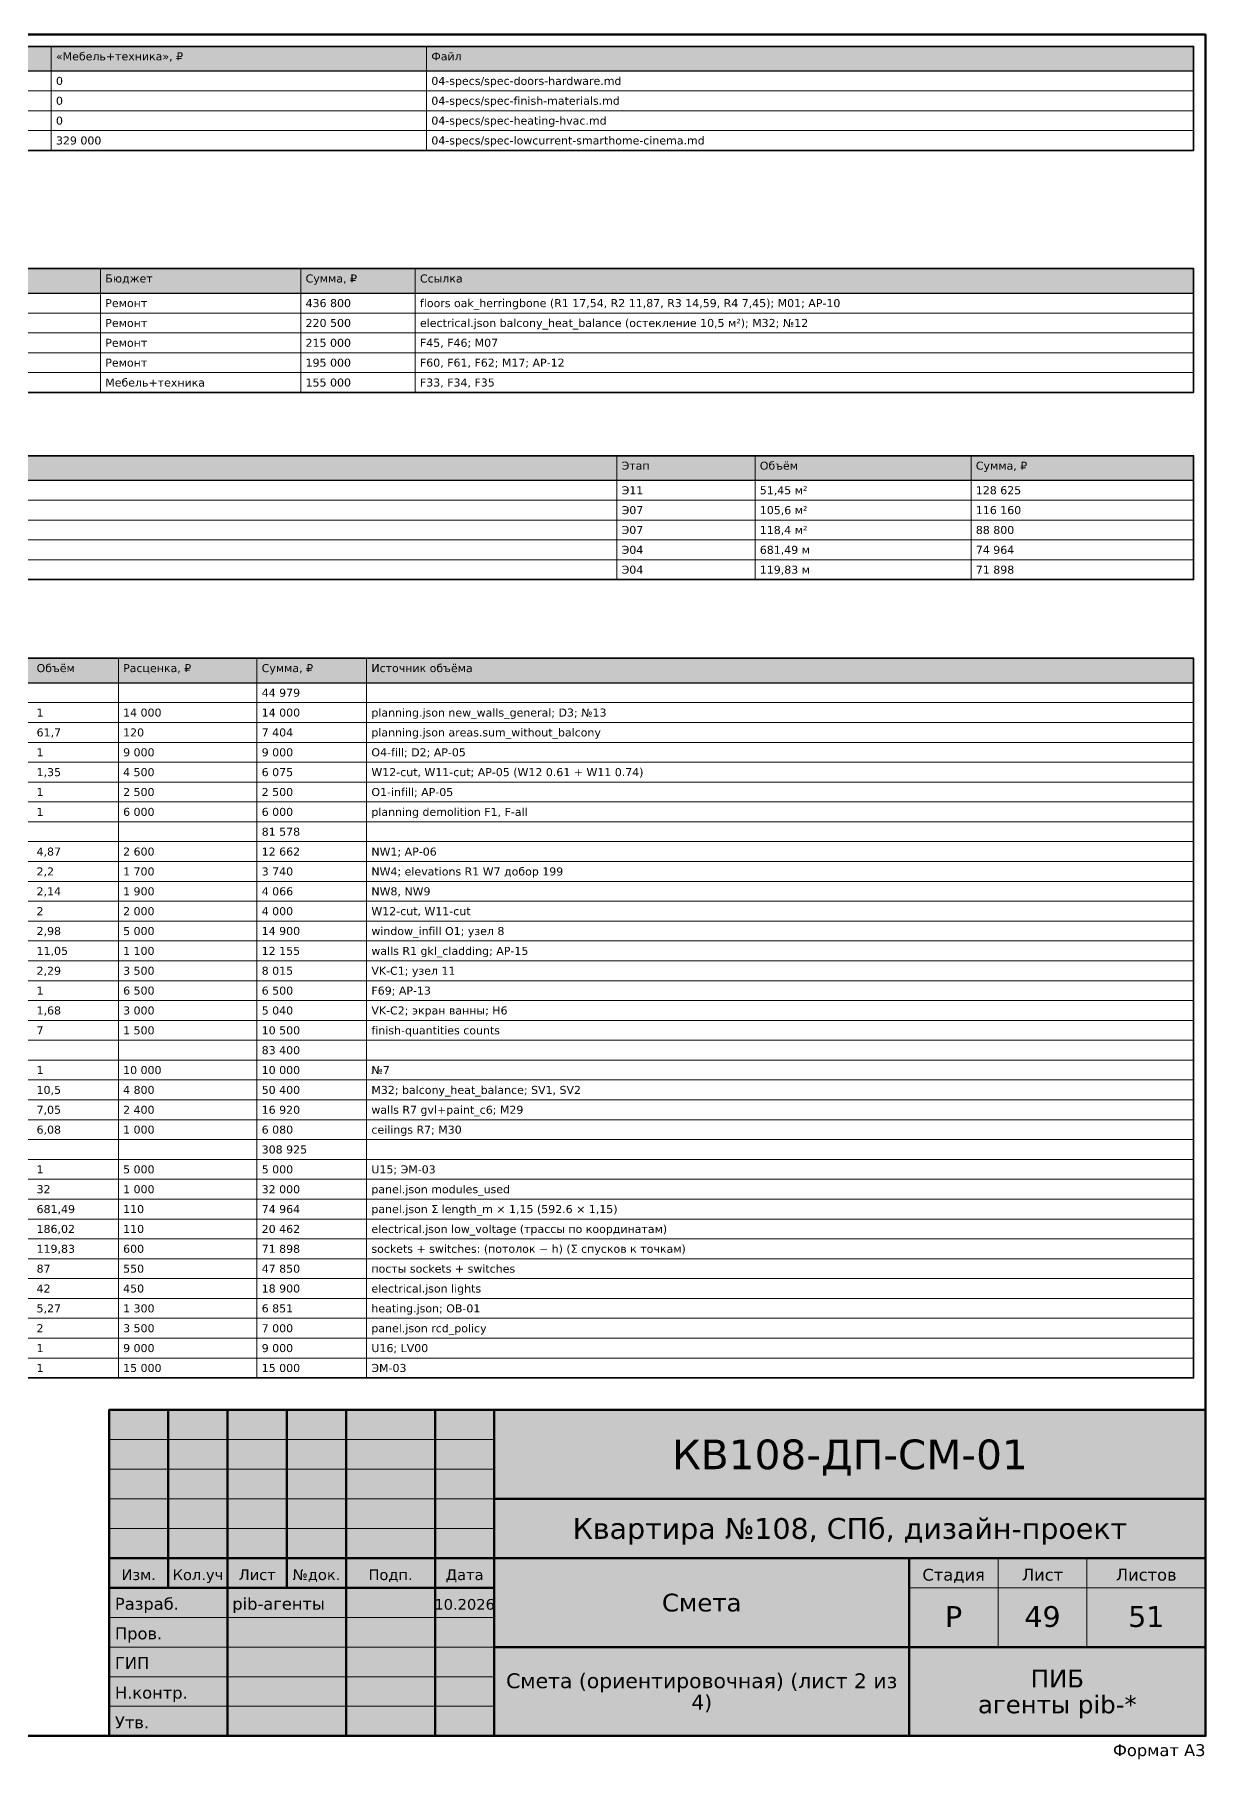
# Model space of a CAD drawing. Header units: millimetres. Extents: x 20 to 415, y 1 to 292.
# Drawn here: x 217.4 to 415, y 1 to 292 of the extents above; entities that cross this region are included whole.
import ezdxf
from ezdxf.enums import TextEntityAlignment as Align

# ---------------------------------------------------------------- set-up
doc = ezdxf.new("R2010")
doc.units = ezdxf.units.MM
doc.layers.add('FRAME', color=7, linetype='CONTINUOUS')
doc.layers.add('TEXT', color=7, linetype='CONTINUOUS')
doc.styles.add('GOST', font='DejaVuSans.ttf')

msp = doc.modelspace()

# ---------------------------------------------------------------- hatches: boundary and pattern name
at = {"layer": 'FRAME', "true_color": 0xffffff}
h = msp.add_hatch(color=7, dxfattribs=at)
h.dxf.hatch_style = 1
h.paths.add_polyline_path([(230, 5), (415, 5), (415, 60), (230, 60)])
at = {"layer": 'TEXT', "true_color": 0xe6e6e6}
h = msp.add_hatch(color=7, dxfattribs=at)
h.dxf.hatch_style = 1
h.paths.add_polyline_path([(22, 285.85), (413, 285.85), (413, 290), (22, 290)])
h = msp.add_hatch(color=7, dxfattribs=at)
h.dxf.hatch_style = 1
h.paths.add_polyline_path([(22, 248.37), (413, 248.37), (413, 252.52), (22, 252.52)])
h = msp.add_hatch(color=7, dxfattribs=at)
h.dxf.hatch_style = 1
h.paths.add_polyline_path([(22, 216.8), (413, 216.8), (413, 220.95), (22, 220.95)])
h = msp.add_hatch(color=7, dxfattribs=at)
h.dxf.hatch_style = 1
h.paths.add_polyline_path([(22, 182.65), (413, 182.65), (413, 186.8), (22, 186.8)])

# ---------------------------------------------------------------- linework, layer by layer
at = {"layer": 'FRAME', "color": 7, "lineweight": 50}
for points in [[(20, 5), (415, 5), (415, 292), (20, 292)], [(230, 5), (415, 5), (415, 60), (230, 60)]]:
    msp.add_lwpolyline(points, close=True, dxfattribs=at)
for points in [[(240, 30), (240, 60)], [(250, 5), (250, 60)], [(260, 30), (260, 60)], [(270, 5), (270, 60)], [(285, 5), (285, 60)], [(295, 5), (295, 60)], [(295, 45), (415, 45)], [(230, 35), (295, 35)], [(295, 35), (415, 35)], [(365, 5), (365, 35)], [(230, 30), (295, 30)], [(295, 20), (415, 20)]]:
    msp.add_lwpolyline(points, dxfattribs=at)
at = {"layer": 'FRAME', "color": 7, "lineweight": 20}
for points in [[(230, 55), (295, 55)], [(230, 50), (295, 50)], [(230, 45), (295, 45)], [(230, 40), (295, 40)], [(380, 20), (380, 35)], [(395, 20), (395, 35)], [(365, 30), (415, 30)], [(230, 25), (295, 25)], [(230, 20), (295, 20)], [(230, 15), (295, 15)], [(230, 10), (295, 10)]]:
    msp.add_lwpolyline(points, dxfattribs=at)
at = {"layer": 'TEXT', "color": 7, "lineweight": 25}
for points in [[(22, 285.85), (413, 285.85), (413, 290), (22, 290)], [(22, 248.37), (413, 248.37), (413, 252.52), (22, 252.52)], [(22, 216.8), (413, 216.8), (413, 220.95), (22, 220.95)], [(22, 182.65), (413, 182.65), (413, 186.8), (22, 186.8)]]:
    msp.add_lwpolyline(points, close=True, dxfattribs=at)
at = {"layer": 'TEXT', "color": 7, "lineweight": 35}
for points in [[(22, 272.45), (413, 272.45), (413, 290), (22, 290)], [(22, 231.62), (413, 231.62), (413, 252.52), (22, 252.52)], [(22, 200.05), (413, 200.05), (413, 220.95), (22, 220.95)], [(22, 65.4), (413, 65.4), (413, 186.8), (22, 186.8)]]:
    msp.add_lwpolyline(points, close=True, dxfattribs=at)
at = {"layer": 'TEXT', "color": 7, "lineweight": 15}
for points in [[(220.25, 290), (220.25, 285.85)], [(283.58, 290), (283.58, 285.85)], [(413, 290), (413, 285.85)], [(220.25, 285.85), (220.25, 282.5)], [(283.58, 285.85), (283.58, 282.5)], [(413, 285.85), (413, 282.5)], [(220.25, 282.5), (220.25, 279.15)], [(283.58, 282.5), (283.58, 279.15)], [(413, 282.5), (413, 279.15)], [(220.25, 279.15), (220.25, 275.8)], [(283.58, 279.15), (283.58, 275.8)], [(413, 279.15), (413, 275.8)], [(220.25, 275.8), (220.25, 272.45)], [(283.58, 275.8), (283.58, 272.45)], [(413, 275.8), (413, 272.45)], [(228.57, 252.52), (228.57, 248.37)], [(262.37, 252.52), (262.37, 248.37)], [(281.66, 252.52), (281.66, 248.37)], [(413, 252.52), (413, 248.37)], [(228.57, 248.37), (228.57, 245.02)], [(262.37, 248.37), (262.37, 245.02)], [(281.66, 248.37), (281.66, 245.02)], [(413, 248.37), (413, 245.02)], [(228.57, 245.02), (228.57, 241.67)], [(262.37, 245.02), (262.37, 241.67)], [(281.66, 245.02), (281.66, 241.67)], [(413, 245.02), (413, 241.67)], [(228.57, 241.67), (228.57, 238.32)], [(262.37, 241.67), (262.37, 238.32)], [(281.66, 241.67), (281.66, 238.32)], [(413, 241.67), (413, 238.32)], [(228.57, 238.32), (228.57, 234.97)], [(262.37, 238.32), (262.37, 234.97)], [(281.66, 238.32), (281.66, 234.97)], [(413, 238.32), (413, 234.97)], [(228.57, 234.97), (228.57, 231.62)], [(262.37, 234.97), (262.37, 231.62)], [(281.66, 234.97), (281.66, 231.62)], [(413, 234.97), (413, 231.62)], [(315.69, 220.95), (315.69, 216.8)], [(339, 220.95), (339, 216.8)], [(375.45, 220.95), (375.45, 216.8)], [(413, 220.95), (413, 216.8)], [(315.69, 216.8), (315.69, 213.45)], [(339, 216.8), (339, 213.45)], [(375.45, 216.8), (375.45, 213.45)], [(413, 216.8), (413, 213.45)], [(315.69, 213.45), (315.69, 210.1)], [(339, 213.45), (339, 210.1)], [(375.45, 213.45), (375.45, 210.1)], [(413, 213.45), (413, 210.1)], [(315.69, 210.1), (315.69, 206.75)], [(339, 210.1), (339, 206.75)], [(375.45, 210.1), (375.45, 206.75)], [(413, 210.1), (413, 206.75)], [(315.69, 206.75), (315.69, 203.4)], [(339, 206.75), (339, 203.4)], [(375.45, 206.75), (375.45, 203.4)], [(413, 206.75), (413, 203.4)], [(315.69, 203.4), (315.69, 200.05)], [(339, 203.4), (339, 200.05)], [(375.45, 203.4), (375.45, 200.05)], [(413, 203.4), (413, 200.05)], [(231.58, 186.8), (231.58, 182.65)], [(254.96, 186.8), (254.96, 182.65)], [(273.47, 186.8), (273.47, 182.65)], [(413, 186.8), (413, 182.65)], [(231.58, 182.65), (231.58, 179.3)], [(254.96, 182.65), (254.96, 179.3)], [(273.47, 182.65), (273.47, 179.3)], [(413, 182.65), (413, 179.3)], [(231.58, 179.3), (231.58, 175.95)], [(254.96, 179.3), (254.96, 175.95)], [(273.47, 179.3), (273.47, 175.95)], [(413, 179.3), (413, 175.95)], [(231.58, 175.95), (231.58, 172.6)], [(254.96, 175.95), (254.96, 172.6)], [(273.47, 175.95), (273.47, 172.6)], [(413, 175.95), (413, 172.6)], [(231.58, 172.6), (231.58, 169.25)], [(254.96, 172.6), (254.96, 169.25)], [(273.47, 172.6), (273.47, 169.25)], [(413, 172.6), (413, 169.25)], [(231.58, 169.25), (231.58, 165.9)], [(254.96, 169.25), (254.96, 165.9)], [(273.47, 169.25), (273.47, 165.9)], [(413, 169.25), (413, 165.9)], [(231.58, 165.9), (231.58, 162.55)], [(254.96, 165.9), (254.96, 162.55)], [(273.47, 165.9), (273.47, 162.55)], [(413, 165.9), (413, 162.55)], [(231.58, 162.55), (231.58, 159.2)], [(254.96, 162.55), (254.96, 159.2)], [(273.47, 162.55), (273.47, 159.2)], [(413, 162.55), (413, 159.2)], [(231.58, 159.2), (231.58, 155.85)], [(254.96, 159.2), (254.96, 155.85)], [(273.47, 159.2), (273.47, 155.85)], [(413, 159.2), (413, 155.85)], [(231.58, 155.85), (231.58, 152.5)], [(254.96, 155.85), (254.96, 152.5)], [(273.47, 155.85), (273.47, 152.5)], [(413, 155.85), (413, 152.5)], [(231.58, 152.5), (231.58, 149.15)], [(254.96, 152.5), (254.96, 149.15)], [(273.47, 152.5), (273.47, 149.15)], [(413, 152.5), (413, 149.15)], [(231.58, 149.15), (231.58, 145.8)], [(254.96, 149.15), (254.96, 145.8)], [(273.47, 149.15), (273.47, 145.8)], [(413, 149.15), (413, 145.8)], [(231.58, 145.8), (231.58, 142.45)], [(254.96, 145.8), (254.96, 142.45)], [(273.47, 145.8), (273.47, 142.45)], [(413, 145.8), (413, 142.45)], [(231.58, 142.45), (231.58, 139.1)], [(254.96, 142.45), (254.96, 139.1)], [(273.47, 142.45), (273.47, 139.1)], [(413, 142.45), (413, 139.1)], [(231.58, 139.1), (231.58, 135.75)], [(254.96, 139.1), (254.96, 135.75)], [(273.47, 139.1), (273.47, 135.75)], [(413, 139.1), (413, 135.75)], [(231.58, 135.75), (231.58, 132.4)], [(254.96, 135.75), (254.96, 132.4)], [(273.47, 135.75), (273.47, 132.4)], [(413, 135.75), (413, 132.4)], [(231.58, 132.4), (231.58, 129.05)], [(254.96, 132.4), (254.96, 129.05)], [(273.47, 132.4), (273.47, 129.05)], [(413, 132.4), (413, 129.05)], [(231.58, 129.05), (231.58, 125.7)], [(254.96, 129.05), (254.96, 125.7)], [(273.47, 129.05), (273.47, 125.7)], [(413, 129.05), (413, 125.7)], [(231.58, 125.7), (231.58, 122.35)], [(254.96, 125.7), (254.96, 122.35)], [(273.47, 125.7), (273.47, 122.35)], [(413, 125.7), (413, 122.35)], [(231.58, 122.35), (231.58, 119)], [(254.96, 122.35), (254.96, 119)], [(273.47, 122.35), (273.47, 119)], [(413, 122.35), (413, 119)], [(231.58, 119), (231.58, 115.65)], [(254.96, 119), (254.96, 115.65)], [(273.47, 119), (273.47, 115.65)], [(413, 119), (413, 115.65)], [(231.58, 115.65), (231.58, 112.3)], [(254.96, 115.65), (254.96, 112.3)], [(273.47, 115.65), (273.47, 112.3)], [(413, 115.65), (413, 112.3)], [(231.58, 112.3), (231.58, 108.95)], [(254.96, 112.3), (254.96, 108.95)], [(273.47, 112.3), (273.47, 108.95)], [(413, 112.3), (413, 108.95)], [(231.58, 108.95), (231.58, 105.6)], [(254.96, 108.95), (254.96, 105.6)], [(273.47, 108.95), (273.47, 105.6)], [(413, 108.95), (413, 105.6)], [(231.58, 105.6), (231.58, 102.25)], [(254.96, 105.6), (254.96, 102.25)], [(273.47, 105.6), (273.47, 102.25)], [(413, 105.6), (413, 102.25)], [(231.58, 102.25), (231.58, 98.9)], [(254.96, 102.25), (254.96, 98.9)], [(273.47, 102.25), (273.47, 98.9)], [(413, 102.25), (413, 98.9)], [(231.58, 98.9), (231.58, 95.55)], [(254.96, 98.9), (254.96, 95.55)], [(273.47, 98.9), (273.47, 95.55)], [(413, 98.9), (413, 95.55)], [(231.58, 95.55), (231.58, 92.2)], [(254.96, 95.55), (254.96, 92.2)], [(273.47, 95.55), (273.47, 92.2)], [(413, 95.55), (413, 92.2)], [(231.58, 92.2), (231.58, 88.85)], [(254.96, 92.2), (254.96, 88.85)], [(273.47, 92.2), (273.47, 88.85)], [(413, 92.2), (413, 88.85)], [(231.58, 88.85), (231.58, 85.5)], [(254.96, 88.85), (254.96, 85.5)], [(273.47, 88.85), (273.47, 85.5)], [(413, 88.85), (413, 85.5)], [(231.58, 85.5), (231.58, 82.15)], [(254.96, 85.5), (254.96, 82.15)], [(273.47, 85.5), (273.47, 82.15)], [(413, 85.5), (413, 82.15)], [(231.58, 82.15), (231.58, 78.8)], [(254.96, 82.15), (254.96, 78.8)], [(273.47, 82.15), (273.47, 78.8)], [(413, 82.15), (413, 78.8)], [(231.58, 78.8), (231.58, 75.45)], [(254.96, 78.8), (254.96, 75.45)], [(273.47, 78.8), (273.47, 75.45)], [(413, 78.8), (413, 75.45)], [(231.58, 75.45), (231.58, 72.1)], [(254.96, 75.45), (254.96, 72.1)], [(273.47, 75.45), (273.47, 72.1)], [(413, 75.45), (413, 72.1)], [(231.58, 72.1), (231.58, 68.75)], [(254.96, 72.1), (254.96, 68.75)], [(273.47, 72.1), (273.47, 68.75)], [(413, 72.1), (413, 68.75)], [(231.58, 68.75), (231.58, 65.4)], [(254.96, 68.75), (254.96, 65.4)], [(273.47, 68.75), (273.47, 65.4)], [(413, 68.75), (413, 65.4)]]:
    msp.add_lwpolyline(points, dxfattribs=at)
for points in [[(22, 282.5), (413, 282.5), (413, 285.85), (22, 285.85)], [(22, 279.15), (413, 279.15), (413, 282.5), (22, 282.5)], [(22, 275.8), (413, 275.8), (413, 279.15), (22, 279.15)], [(22, 272.45), (413, 272.45), (413, 275.8), (22, 275.8)], [(22, 245.02), (413, 245.02), (413, 248.37), (22, 248.37)], [(22, 241.67), (413, 241.67), (413, 245.02), (22, 245.02)], [(22, 238.32), (413, 238.32), (413, 241.67), (22, 241.67)], [(22, 234.97), (413, 234.97), (413, 238.32), (22, 238.32)], [(22, 231.62), (413, 231.62), (413, 234.97), (22, 234.97)], [(22, 213.45), (413, 213.45), (413, 216.8), (22, 216.8)], [(22, 210.1), (413, 210.1), (413, 213.45), (22, 213.45)], [(22, 206.75), (413, 206.75), (413, 210.1), (22, 210.1)], [(22, 203.4), (413, 203.4), (413, 206.75), (22, 206.75)], [(22, 200.05), (413, 200.05), (413, 203.4), (22, 203.4)], [(22, 179.3), (413, 179.3), (413, 182.65), (22, 182.65)], [(22, 175.95), (413, 175.95), (413, 179.3), (22, 179.3)], [(22, 172.6), (413, 172.6), (413, 175.95), (22, 175.95)], [(22, 169.25), (413, 169.25), (413, 172.6), (22, 172.6)], [(22, 165.9), (413, 165.9), (413, 169.25), (22, 169.25)], [(22, 162.55), (413, 162.55), (413, 165.9), (22, 165.9)], [(22, 159.2), (413, 159.2), (413, 162.55), (22, 162.55)], [(22, 155.85), (413, 155.85), (413, 159.2), (22, 159.2)], [(22, 152.5), (413, 152.5), (413, 155.85), (22, 155.85)], [(22, 149.15), (413, 149.15), (413, 152.5), (22, 152.5)], [(22, 145.8), (413, 145.8), (413, 149.15), (22, 149.15)], [(22, 142.45), (413, 142.45), (413, 145.8), (22, 145.8)], [(22, 139.1), (413, 139.1), (413, 142.45), (22, 142.45)], [(22, 135.75), (413, 135.75), (413, 139.1), (22, 139.1)], [(22, 132.4), (413, 132.4), (413, 135.75), (22, 135.75)], [(22, 129.05), (413, 129.05), (413, 132.4), (22, 132.4)], [(22, 125.7), (413, 125.7), (413, 129.05), (22, 129.05)], [(22, 122.35), (413, 122.35), (413, 125.7), (22, 125.7)], [(22, 119), (413, 119), (413, 122.35), (22, 122.35)], [(22, 115.65), (413, 115.65), (413, 119), (22, 119)], [(22, 112.3), (413, 112.3), (413, 115.65), (22, 115.65)], [(22, 108.95), (413, 108.95), (413, 112.3), (22, 112.3)], [(22, 105.6), (413, 105.6), (413, 108.95), (22, 108.95)], [(22, 102.25), (413, 102.25), (413, 105.6), (22, 105.6)], [(22, 98.9), (413, 98.9), (413, 102.25), (22, 102.25)], [(22, 95.55), (413, 95.55), (413, 98.9), (22, 98.9)], [(22, 92.2), (413, 92.2), (413, 95.55), (22, 95.55)], [(22, 88.85), (413, 88.85), (413, 92.2), (22, 92.2)], [(22, 85.5), (413, 85.5), (413, 88.85), (22, 88.85)], [(22, 82.15), (413, 82.15), (413, 85.5), (22, 85.5)], [(22, 78.8), (413, 78.8), (413, 82.15), (22, 82.15)], [(22, 75.45), (413, 75.45), (413, 78.8), (22, 78.8)], [(22, 72.1), (413, 72.1), (413, 75.45), (22, 75.45)], [(22, 68.75), (413, 68.75), (413, 72.1), (22, 72.1)], [(22, 65.4), (413, 65.4), (413, 68.75), (22, 68.75)]]:
    msp.add_lwpolyline(points, close=True, dxfattribs=at)

# ---------------------------------------------------------------- texts
at = {"layer": 'FRAME', "color": 7, "style": 'GOST'}
for s, height, p in [('КВ108-ДП-СМ-01', 5, (355, 50)), ('Квартира №108, СПб, дизайн-проект', 3.5, (355, 38.25)), ('Изм.', 1.8, (235, 31.3)), ('Кол.уч', 1.8, (245, 31.3)), ('Лист', 1.8, (255, 31.3)), ('№док.', 1.8, (265, 31.3)), ('Подп.', 1.8, (277.5, 31.3)), ('Дата', 1.8, (290, 31.3)), ('Стадия', 2, (372.5, 31.2)), ('Лист', 2, (387.5, 31.2)), ('Листов', 2, (405, 31.2)), ('10.2026', 1.8, (290, 26.3)), ('Смета', 3, (330, 26)), ('Р', 3.5, (372.5, 23.4)), ('49', 3.5, (387.5, 23.4)), ('51', 3.5, (405, 23.4)), ('Смета (ориентировочная) (лист 2 из', 2.5, (330, 13.06)), ('ПИБ', 3, (390, 13.18)), ('4)', 2.5, (330, 9.44)), ('агенты pib-*', 3, (390, 8.83))]:
    msp.add_text(s, height=height, dxfattribs=at).set_placement(p, align=Align.CENTER)
for s, p in [('Разраб.', (231, 26.3)), ('pib-агенты', (250.8, 26.3)), ('Пров.', (231, 21.3)), ('ГИП', (231, 16.3)), ('Н.контр.', (231, 11.3)), ('Утв.', (231, 6.3))]:
    msp.add_text(s, height=2, dxfattribs=at).set_placement(p)
msp.add_text('Формат A3', height=2, dxfattribs=at).set_placement((415, 1.6), align=Align.RIGHT)
at = {"layer": 'TEXT', "color": 7, "style": 'GOST'}
for s, p in [('«Мебель+техника», ₽', (221.05, 287.65)), ('Файл', (284.38, 287.65)), ('0', (221.05, 283.5)), ('04-specs/spec-doors-hardware.md', (284.38, 283.5)), ('0', (221.05, 280.15)), ('04-specs/spec-finish-materials.md', (284.38, 280.15)), ('0', (221.05, 276.8)), ('04-specs/spec-heating-hvac.md', (284.38, 276.8)), ('329 000', (221.05, 273.45)), ('04-specs/spec-lowcurrent-smarthome-cinema.md', (284.38, 273.45)), ('Бюджет', (229.37, 250.17)), ('Сумма, ₽', (263.17, 250.17)), ('Ссылка', (282.46, 250.17)), ('Ремонт', (229.37, 246.02)), ('436 800', (263.17, 246.02)), ('floors oak_herringbone (R1 17,54, R2 11,87, R3 14,59, R4 7,45); M01; АР-10', (282.46, 246.02)), ('Ремонт', (229.37, 242.67)), ('220 500', (263.17, 242.67)), ('electrical.json balcony_heat_balance (остекление 10,5 м²); M32; №12', (282.46, 242.67)), ('Ремонт', (229.37, 239.32)), ('215 000', (263.17, 239.32)), ('F45, F46; M07', (282.46, 239.32)), ('Ремонт', (229.37, 235.97)), ('195 000', (263.17, 235.97)), ('F60, F61, F62; M17; АР-12', (282.46, 235.97)), ('Мебель+техника', (229.37, 232.62)), ('155 000', (263.17, 232.62)), ('F33, F34, F35', (282.46, 232.62)), ('Этап', (316.49, 218.6)), ('Объём', (339.8, 218.6)), ('Сумма, ₽', (376.25, 218.6)), ('Э11', (316.49, 214.45)), ('51,45 м²', (339.8, 214.45)), ('128 625', (376.25, 214.45)), ('Э07', (316.49, 211.1)), ('105,6 м²', (339.8, 211.1)), ('116 160', (376.25, 211.1)), ('Э07', (316.49, 207.75)), ('118,4 м²', (339.8, 207.75)), ('88 800', (376.25, 207.75)), ('Э04', (316.49, 204.4)), ('681,49 м', (339.8, 204.4)), ('74 964', (376.25, 204.4)), ('Э04', (316.49, 201.05)), ('119,83 м', (339.8, 201.05)), ('71 898', (376.25, 201.05)), ('Объём', (217.78, 184.45)), ('Расценка, ₽', (232.38, 184.45)), ('Сумма, ₽', (255.76, 184.45)), ('Источник объёма', (274.27, 184.45)), ('44 979', (255.76, 180.3)), ('1', (217.78, 176.95)), ('14 000', (232.38, 176.95)), ('14 000', (255.76, 176.95)), ('planning.json new_walls_general; D3; №13', (274.27, 176.95)), ('61,7', (217.78, 173.6)), ('120', (232.38, 173.6)), ('7 404', (255.76, 173.6)), ('planning.json areas.sum_without_balcony', (274.27, 173.6)), ('1', (217.78, 170.25)), ('9 000', (232.38, 170.25)), ('9 000', (255.76, 170.25)), ('O4-fill; D2; АР-05', (274.27, 170.25)), ('1,35', (217.78, 166.9)), ('4 500', (232.38, 166.9)), ('6 075', (255.76, 166.9)), ('W12-cut, W11-cut; АР-05 (W12 0.61 + W11 0.74)', (274.27, 166.9)), ('1', (217.78, 163.55)), ('2 500', (232.38, 163.55)), ('2 500', (255.76, 163.55)), ('O1-infill; АР-05', (274.27, 163.55)), ('1', (217.78, 160.2)), ('6 000', (232.38, 160.2)), ('6 000', (255.76, 160.2)), ('planning demolition F1, F-all', (274.27, 160.2)), ('81 578', (255.76, 156.85)), ('4,87', (217.78, 153.5)), ('2 600', (232.38, 153.5)), ('12 662', (255.76, 153.5)), ('NW1; АР-06', (274.27, 153.5)), ('2,2', (217.78, 150.15)), ('1 700', (232.38, 150.15)), ('3 740', (255.76, 150.15)), ('NW4; elevations R1 W7 добор 199', (274.27, 150.15)), ('2,14', (217.78, 146.8)), ('1 900', (232.38, 146.8)), ('4 066', (255.76, 146.8)), ('NW8, NW9', (274.27, 146.8)), ('2', (217.78, 143.45)), ('2 000', (232.38, 143.45)), ('4 000', (255.76, 143.45)), ('W12-cut, W11-cut', (274.27, 143.45)), ('2,98', (217.78, 140.1)), ('5 000', (232.38, 140.1)), ('14 900', (255.76, 140.1)), ('window_infill O1; узел 8', (274.27, 140.1)), ('11,05', (217.78, 136.75)), ('1 100', (232.38, 136.75)), ('12 155', (255.76, 136.75)), ('walls R1 gkl_cladding; АР-15', (274.27, 136.75)), ('2,29', (217.78, 133.4)), ('3 500', (232.38, 133.4)), ('8 015', (255.76, 133.4)), ('VK-C1; узел 11', (274.27, 133.4)), ('1', (217.78, 130.05)), ('6 500', (232.38, 130.05)), ('6 500', (255.76, 130.05)), ('F69; АР-13', (274.27, 130.05)), ('1,68', (217.78, 126.7)), ('3 000', (232.38, 126.7)), ('5 040', (255.76, 126.7)), ('VK-C2; экран ванны; H6', (274.27, 126.7)), ('7', (217.78, 123.35)), ('1 500', (232.38, 123.35)), ('10 500', (255.76, 123.35)), ('finish-quantities counts', (274.27, 123.35)), ('83 400', (255.76, 120)), ('1', (217.78, 116.65)), ('10 000', (232.38, 116.65)), ('10 000', (255.76, 116.65)), ('№7', (274.27, 116.65)), ('10,5', (217.78, 113.3)), ('4 800', (232.38, 113.3)), ('50 400', (255.76, 113.3)), ('M32; balcony_heat_balance; SV1, SV2', (274.27, 113.3)), ('7,05', (217.78, 109.95)), ('2 400', (232.38, 109.95)), ('16 920', (255.76, 109.95)), ('walls R7 gvl+paint_c6; M29', (274.27, 109.95)), ('6,08', (217.78, 106.6)), ('1 000', (232.38, 106.6)), ('6 080', (255.76, 106.6)), ('ceilings R7; M30', (274.27, 106.6)), ('308 925', (255.76, 103.25)), ('1', (217.78, 99.9)), ('5 000', (232.38, 99.9)), ('5 000', (255.76, 99.9)), ('U15; ЭМ-03', (274.27, 99.9)), ('32', (217.78, 96.55)), ('1 000', (232.38, 96.55)), ('32 000', (255.76, 96.55)), ('panel.json modules_used', (274.27, 96.55)), ('681,49', (217.78, 93.2)), ('110', (232.38, 93.2)), ('74 964', (255.76, 93.2)), ('panel.json Σ length_m × 1,15 (592.6 × 1,15)', (274.27, 93.2)), ('186,02', (217.78, 89.85)), ('110', (232.38, 89.85)), ('20 462', (255.76, 89.85)), ('electrical.json low_voltage (трассы по координатам)', (274.27, 89.85)), ('119,83', (217.78, 86.5)), ('600', (232.38, 86.5)), ('71 898', (255.76, 86.5)), ('sockets + switches: (потолок − h) (Σ спусков к точкам)', (274.27, 86.5)), ('87', (217.78, 83.15)), ('550', (232.38, 83.15)), ('47 850', (255.76, 83.15)), ('посты sockets + switches', (274.27, 83.15)), ('42', (217.78, 79.8)), ('450', (232.38, 79.8)), ('18 900', (255.76, 79.8)), ('electrical.json lights', (274.27, 79.8)), ('5,27', (217.78, 76.45)), ('1 300', (232.38, 76.45)), ('6 851', (255.76, 76.45)), ('heating.json; ОВ-01', (274.27, 76.45)), ('2', (217.78, 73.1)), ('3 500', (232.38, 73.1)), ('7 000', (255.76, 73.1)), ('panel.json rcd_policy', (274.27, 73.1)), ('1', (217.78, 69.75)), ('9 000', (232.38, 69.75)), ('9 000', (255.76, 69.75)), ('U16; LV00', (274.27, 69.75)), ('1', (217.78, 66.4)), ('15 000', (232.38, 66.4)), ('15 000', (255.76, 66.4)), ('ЭМ-03', (274.27, 66.4))]:
    msp.add_text(s, height=1.35, dxfattribs=at).set_placement(p)

doc.saveas('drawing.dxf')
